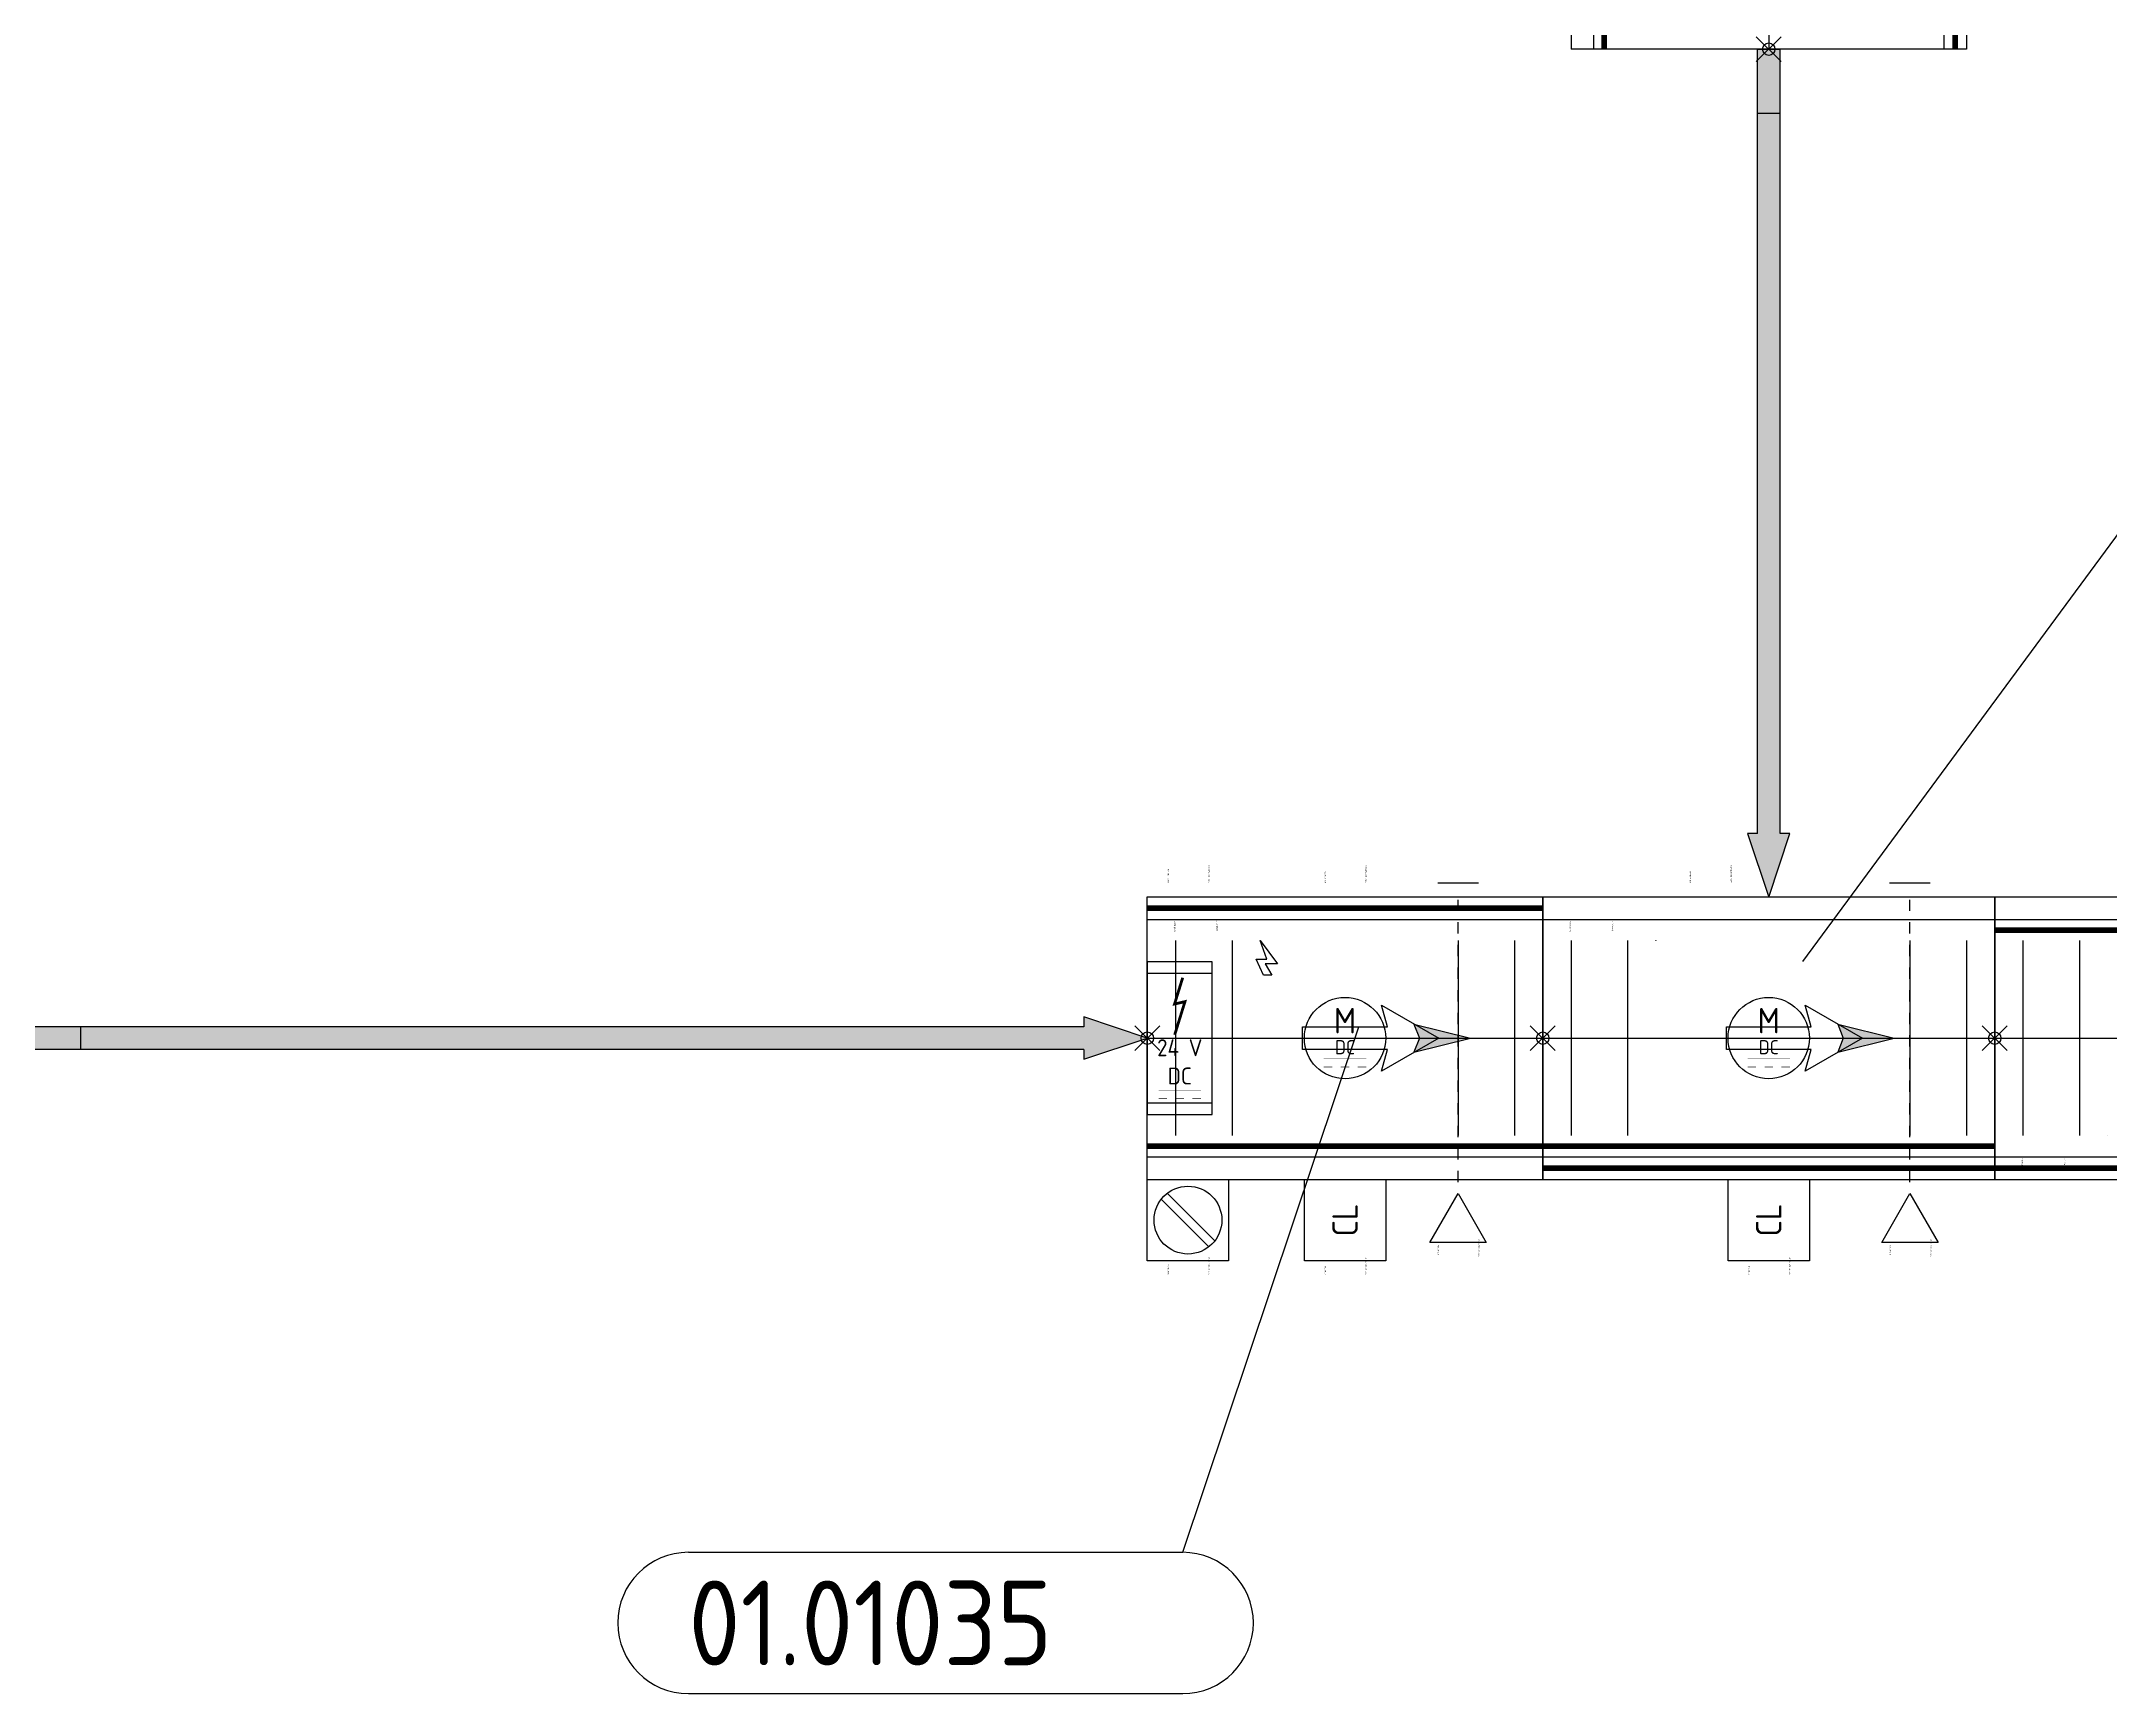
# Model space of a CAD drawing. Header units: millimetres. Extents: x -237058 to -184775, y -34272 to -10386.
# Drawn here: x -219372 to -215709, y -16181 to -13257 of the extents above; entities that cross this region are included whole.
import ezdxf
from ezdxf.enums import TextEntityAlignment as Align

# ---------------------------------------------------------------- set-up
doc = ezdxf.new("R2018")
doc.units = ezdxf.units.MM
doc.header["$PDMODE"] = 35
doc.header["$PDSIZE"] = 22
for name, color, linetype in [('0_SA-Comp_230V', 7, 'Continuous'), ('0_SA-Comp_Connections_And_Zooms', 1, 'Continuous'), ('0_SA-Comp_ICE', 4, 'Continuous'), ('0_SA-Comp_Profinet', 7, 'Continuous'), ('0_TOC+0600_conv_ICE', 7, 'Continuous'), ('conv_beltside', 74, 'Continuous'), ('conv_centerline', 140, 'Continuous'), ('conv_direction', 30, 'Continuous'), ('conv_e-side', 12, 'Continuous'), ('conv_nodes', 7, 'Continuous'), ('conv_POSNR', 3, 'Continuous'), ('conv_speeds', 7, 'Continuous'), ('conv_type', 7, 'Continuous')]:
    doc.layers.add(name, color=color, linetype=linetype)
doc.layers.add('conv_textures', color=7, linetype='Continuous', true_color=0x5a6e7e)
doc.styles.add('ICE_25', font='calibri.ttf', dxfattribs={"height": 25})
doc.styles.get("Standard").update_dxf_attribs({"font": 'isocp.shx'})

# ---------------------------------------------------------------- blocks, each defined once
blk = doc.blocks.new('ICE_sub-block_direction')
at = {"layer": 'conv_direction'}
for p, q in [((75, 20), (64.6, 58.6)), ((64.6, 58.6), (166.2, 0)), ((-75, -20), (-75, 20)), ((-75, 20), (75, 20)), ((166.2, 0), (64.6, -58.6)), ((75, -20), (-75, -20)), ((64.6, -58.6), (75, -20))]:
    blk.add_line(p, q, dxfattribs=at)
blk = doc.blocks.new('ICE_sub-block_balloon_S')
at = {"layer": 'conv_POSNR'}
for p, q in [((-437.5, 125), (437.5, 125)), ((-437.5, -125), (437.5, -125))]:
    blk.add_line(p, q, dxfattribs=at)
for centre, start, end in [((-437.5, 0), 90, 270), ((437.5, 0), 270, 90)]:
    blk.add_arc(centre, 125, start, end, dxfattribs=at)
blk = doc.blocks.new('power_supply_sign')
blk.add_lwpolyline([(0, 0), (30.5, 40.8), (8.7, 40.8), (20.3, 60.9), (5.8, 60.9), (-7.4, 32.6), (11.9, 32.6)], close=True)
blk = doc.blocks.new('*U257')
for p, q in [((0, 250), (2200, 250)), ((0, 210), (0, 250)), ((2200, 250), (2200, 210)), ((2200, 250), (2220, 250)), ((2220, 250), (2220, 210)), ((0, 210), (2200, 210)), ((0, -210), (0, 210)), ((2220, 210), (2200, 210)), ((2220, 210), (2220, -210)), ((0, -210), (2200, -210)), ((0, -250), (0, -210)), ((2200, -210), (2200, -250)), ((2220, -210), (2200, -210)), ((2220, -210), (2220, -250)), ((0, -250), (2200, -250)), ((2220, -250), (2200, -250))]:
    blk.add_line(p, q)
at = {"layer": 'conv_beltside', "const_width": 10}
for points in [[(0, 191.2), (2200, 191.2)], [(2200, 191.2), (2220, 191.2)]]:
    blk.add_lwpolyline(points, dxfattribs=at)
at = {"layer": 'conv_centerline'}
for p, q in [((0, 0), (2200, 0)), ((2200, 0), (2220, 0))]:
    blk.add_line(p, q, dxfattribs=at)
at = {"layer": 'conv_e-side', "const_width": 10}
for points in [[(0, -230), (2200, -230)], [(2200, -230), (2220, -230)]]:
    blk.add_lwpolyline(points, dxfattribs=at)
at = {"layer": 'conv_nodes'}
for p in [(0, 0), (2200, 0), (2220, 0)]:
    blk.add_point(p, dxfattribs=at)
at = {"layer": 'conv_POSNR'}
blk.add_line((1097.1, 697), (941.9, 122.6), dxfattribs=at)
at = {"layer": 'conv_textures'}
for p, q in [((50, 172.5), (50, -172.5)), ((150, 172.5), (150, -172.5)), ((2050, 172.5), (2050, -172.5)), ((2150, 172.5), (2150, -172.5))]:
    blk.add_line(p, q, dxfattribs=at)
blk.add_blockref('ICE_sub-block_balloon_S', (1097.1, 822))
at = {"xscale": 0.0009999999999999432, "yscale": 0.0009999999999999432, "zscale": 0.0009999999999999432}
blk.add_blockref('power_supply_sign', (200, -172.5), dxfattribs=at)
at = {"layer": 'conv_direction'}
blk.add_blockref('ICE_sub-block_direction', (1100, 0), dxfattribs=at)
blk.add_blockref('ICE_sub-block_direction', (1100, 0), dxfattribs=at)
at = {"layer": 'conv_POSNR', "flags": 8}
blk.add_attdef('position_number', (659.6, 747), '', height=150, dxfattribs=at)
at = {"layer": 'conv_speeds', "lineweight": 30, "flags": 2}
for tag, p in [('v', (50, -210)), ('a', (125, -210))]:
    blk.add_attdef(tag, text='', height=25, rotation=270, dxfattribs=at).set_placement(p, align=Align.MIDDLE_RIGHT)
at = {"layer": 'conv_type', "style": 'ICE_25', "flags": 10}
blk.add_attdef('identifier', (15, -242.5), '', height=25, dxfattribs=at)
blk = doc.blocks.new('*U243')
for p, q in [((0, 350), (750, 350)), ((0, 310), (0, 350)), ((750, 350), (750, 310)), ((0, 310), (750, 310)), ((0, -310), (0, 310)), ((750, 310), (750, -310)), ((0, -310), (750, -310)), ((0, -350), (0, -310)), ((750, -310), (750, -350)), ((0, -350), (750, -350))]:
    blk.add_line(p, q)
at = {"layer": 'conv_beltside', "const_width": 10}
blk.add_lwpolyline([(0, -291.2), (750, -291.2)], dxfattribs=at)
at = {"layer": 'conv_centerline'}
blk.add_line((0, 0), (750, 0), dxfattribs=at)
at = {"layer": 'conv_e-side', "const_width": 10}
blk.add_lwpolyline([(0, 330), (750, 330)], dxfattribs=at)
at = {"layer": 'conv_nodes'}
for p in [(0, 0), (750, 0)]:
    blk.add_point(p, dxfattribs=at)
at = {"layer": 'conv_POSNR'}
blk.add_line((315.9, -1272.3), (432.4, -206.9), dxfattribs=at)
at = {"layer": 'conv_textures'}
for p, q in [((37.5, 272.5), (37.5, -272.5)), ((112.5, 272.5), (112.5, -272.5)), ((637.5, 272.5), (637.5, -272.5)), ((712.5, 272.5), (712.5, -272.5))]:
    blk.add_line(p, q, dxfattribs=at)
at = {"xscale": -1, "rotation": 180}
blk.add_blockref('power_supply_sign', (187.5, 272.5), dxfattribs=at)
at = {"rotation": 90.00000000000001}
blk.add_blockref('ICE_sub-block_balloon_S', (269.8, -1826), dxfattribs=at)
at = {"layer": 'conv_direction'}
blk.add_blockref('ICE_sub-block_direction', (375, 0), dxfattribs=at)
blk.add_blockref('ICE_sub-block_direction', (375, 0), dxfattribs=at)
at = {"layer": 'conv_POSNR', "flags": 8}
blk.add_attdef('position_number', (344.8, -2263.5), '', height=150, rotation=90, dxfattribs=at)
at = {"layer": 'conv_speeds', "lineweight": 30, "flags": 2}
for tag, p in [('v', (37.5, 310)), ('a', (112.5, 310))]:
    blk.add_attdef(tag, text='', height=25, rotation=270, dxfattribs=at).set_placement(p, align=Align.MIDDLE_LEFT)
at = {"layer": 'conv_type', "style": 'ICE_25', "flags": 10}
blk.add_attdef('identifier', (15, -342.5), '', height=25, dxfattribs=at)
blk = doc.blocks.new('*U270')
for p, q in [((0, 250), (800, 250)), ((0, 210), (0, 250)), ((800, 250), (800, 210)), ((0, 210), (800, 210)), ((0, -210), (0, 210)), ((800, 210), (800, -210)), ((0, -210), (800, -210)), ((0, -250), (0, -210)), ((800, -210), (800, -250)), ((0, -250), (800, -250))]:
    blk.add_line(p, q)
at = {"layer": 'conv_beltside', "const_width": 10}
blk.add_lwpolyline([(0, -191.2), (800, -191.2)], dxfattribs=at)
at = {"layer": 'conv_centerline'}
blk.add_line((0, 0), (800, 0), dxfattribs=at)
at = {"layer": 'conv_e-side', "const_width": 10}
blk.add_lwpolyline([(0, -230), (800, -230)], dxfattribs=at)
at = {"layer": 'conv_nodes'}
for p in [(0, 0), (800, 0)]:
    blk.add_point(p, dxfattribs=at)
at = {"layer": 'conv_POSNR'}
blk.add_line((1334.6, 1322), (459.5, 135.5), dxfattribs=at)
at = {"layer": 'conv_textures'}
for p, q in [((50, 172.5), (50, -172.5)), ((150, 172.5), (150, -172.5)), ((650, 172.5), (650, -172.5)), ((750, 172.5), (750, -172.5))]:
    blk.add_line(p, q, dxfattribs=at)
blk.add_blockref('ICE_sub-block_balloon_S', (1897.1, 1322))
at = {"xscale": -0.0009999999999999432, "yscale": 0.0009999999999999432, "zscale": 0.0009999999999999432, "rotation": 180}
blk.add_blockref('power_supply_sign', (200, 172.5), dxfattribs=at)
at = {"layer": 'conv_direction'}
blk.add_blockref('ICE_sub-block_direction', (400, 0), dxfattribs=at)
blk.add_blockref('ICE_sub-block_direction', (400, 0), dxfattribs=at)
at = {"layer": 'conv_POSNR', "flags": 8}
blk.add_attdef('position_number', (1459.6, 1247), '', height=150, dxfattribs=at)
at = {"layer": 'conv_speeds', "lineweight": 30, "flags": 2}
for tag, p in [('v', (50, 210)), ('a', (125, 210))]:
    blk.add_attdef(tag, text='', height=25, rotation=270, dxfattribs=at).set_placement(p, align=Align.MIDDLE_LEFT)
at = {"layer": 'conv_type', "style": 'ICE_25', "flags": 10}
blk.add_attdef('identifier', (15, -242.5), '', height=25, dxfattribs=at)
blk = doc.blocks.new('*U26')
h = blk.add_hatch(color=256)
h.dxf.hatch_style = 1
h.paths.add_polyline_path([(20, 0), (-20, 0), (-20, -112.5), (20, -112.5)])
h = blk.add_hatch(color=256)
h.dxf.hatch_style = 1
h.paths.add_polyline_path([(37.5, -1387.5), (20, -1387.5), (20, -112.5), (-20, -112.5), (-20, -1387.5), (-37.5, -1387.5), (0, -1500)])
for p, q in [((20, 0), (-20, 0)), ((20, -112.5), (20, 0)), ((-20, -112.5), (-20, 0)), ((-20, -1387.5), (-20, -112.5)), ((-20, -112.5), (20, -112.5)), ((20, -1387.5), (20, -112.5)), ((-20, -1387.5), (-37.5, -1387.5)), ((-37.5, -1387.5), (0, -1500)), ((0, -1500), (37.5, -1387.5)), ((37.5, -1387.5), (20, -1387.5))]:
    blk.add_line(p, q)
blk = doc.blocks.new('*U29')
h = blk.add_hatch(color=256)
h.dxf.hatch_style = 1
h.paths.add_polyline_path([(1887.5, 37.5), (1887.5, 20), (112.5, 20), (112.5, -20), (1887.5, -20), (1887.5, -37.5), (2000, 0)])
h = blk.add_hatch(color=256)
h.dxf.hatch_style = 1
h.paths.add_polyline_path([(0, 20), (0, -20), (112.5, -20), (112.5, 20)])
for p, q in [((1887.5, 37.5), (1887.5, 20)), ((2000, 0), (1887.5, 37.5)), ((0, 20), (0, -20)), ((112.5, 20), (0, 20)), ((1887.5, 20), (112.5, 20)), ((112.5, -20), (112.5, 20)), ((1887.5, -37.5), (2000, 0)), ((112.5, -20), (0, -20)), ((1887.5, -20), (112.5, -20)), ((1887.5, -20), (1887.5, -37.5))]:
    blk.add_line(p, q)
blk = doc.blocks.new('*U47')
at = {"ltscale": 0.5}
blk.add_lwpolyline([(-72, 72), (72, 72), (72, -72), (-72, -72)], close=True, dxfattribs=at)
at = {"insert": (0, 0), "char_height": 45, "width": 90.621, "attachment_point": 5, "rotation": 90}
blk.add_mtext('\\pxqc;CL', dxfattribs=at)
at = {"lineweight": 30, "flags": 14}
for tag, p in [('FUNC_REF', (-36, -97)), ('EPLAN_REF', (36, -97))]:
    blk.add_attdef(tag, text='', height=50, rotation=90, dxfattribs=at).set_placement(p, align=Align.MIDDLE_RIGHT)
blk = doc.blocks.new('*U49')
at = {"color": 30, "true_color": 0xf8991e}
for points in [[(-57.5, -135), (57.5, -135), (57.5, 135), (-57.5, 135)], [(-57.5, 115), (57.5, 115), (57.5, 135), (-57.5, 135)], [(-57.5, -135), (57.5, -135), (57.5, -115), (-57.5, -115)]]:
    blk.add_lwpolyline(points, close=True, dxfattribs=at)
at = {"color": 3, "const_width": 5}
blk.add_lwpolyline([(5.2, 107), (-9.2, 60.4), (9.2, 64.6), (-9, 5.8)], dxfattribs=at)
at = {"ltscale": 0.5, "const_width": 1}
for points in [[(-37.5, -92), (37.5, -92)], [(-37.5, -107), (-22.5, -107)], [(-7.5, -107), (7.5, -107)], [(22.5, -107), (37.5, -107)]]:
    blk.add_lwpolyline(points, dxfattribs=at)
at = {"ltscale": 0.5, "insert": (0, -42), "char_height": 30, "attachment_point": 5}
blk.add_mtext_dynamic_manual_height_columns('\\pxqc;24 V\\PDC', width=115, gutter_width=6.25, heights=[0], dxfattribs=at)
at = {"lineweight": 30}
for tag, p in [('FUNC_REF', (-21.5, 275)), ('EPLAN_REF', (50.5, 275))]:
    blk.add_attdef(tag, text='', height=50, rotation=90, dxfattribs=at).set_placement(p, align=Align.MIDDLE_LEFT)
blk = doc.blocks.new('*U48')
at = {"ltscale": 0.5}
for p, q in [((-36, 550), (36, 550)), ((-50, -86.6), (0, 0)), ((0, 0), (50, -86.6)), ((50, -86.6), (-50, -86.6))]:
    blk.add_line(p, q, dxfattribs=at)
for p, q in [((0, 500), (0, 520)), ((0, 460), (0, 480)), ((0, 420), (0, 440)), ((0, 380), (0, 400)), ((0, 340), (0, 360)), ((0, 300), (0, 320)), ((0, 260), (0, 280)), ((0, 220), (0, 240)), ((0, 180), (0, 200)), ((0, 140), (0, 160)), ((0, 100), (0, 120)), ((0, 60), (0, 80)), ((0, 20), (0, 40))]:
    blk.add_line(p, q)
at = {"lineweight": 30, "flags": 42}
for tag, p in [('FUNC_REF', (-36, -111.6)), ('EPLAN_REF', (36, -111.6))]:
    blk.add_attdef(tag, text='', height=50, rotation=90, dxfattribs=at).set_placement(p, align=Align.MIDDLE_RIGHT)
blk = doc.blocks.new('*U293')
at = {"ltscale": 0.5}
h = blk.add_hatch(color=256, dxfattribs=at)
h.dxf.hatch_style = 1
h.paths.add_polyline_path([(132, 0), (122, -25), (222, 0), (122, 25)])
blk.add_line((72, 0), (132, 0))
for p, q in [((122, 25), (132, 0)), ((122, 25), (222, 0)), ((132, 0), (122, -25)), ((122, -25), (222, 0))]:
    blk.add_line(p, q, dxfattribs=at)
at = {"ltscale": 0.5, "const_width": 1}
for points in [[(-37.5, -36), (37.5, -36)], [(-37.5, -51), (-22.5, -51)], [(-7.5, -51), (7.5, -51)], [(22.5, -51), (37.5, -51)]]:
    blk.add_lwpolyline(points, dxfattribs=at)
blk.add_circle((0, 0), 72)
at = {"ltscale": 0.5, "attachment_point": 5}
for s, insert, char_height in [('\\pxqc;M', (0, 31), 45), ('\\pxqc;DC', (0, -16), 25)]:
    blk.add_mtext_dynamic_manual_height_columns(s, width=43.774, gutter_width=6.25, heights=[0], dxfattribs=dict(at, insert=insert, char_height=char_height))
at = {"lineweight": 30, "flags": 8}
for tag, p in [('FUNC_REF', (-36, 275)), ('EPLAN_REF', (36, 275))]:
    blk.add_attdef(tag, text='', height=50, rotation=90, dxfattribs=at).set_placement(p, align=Align.MIDDLE_LEFT)
blk = doc.blocks.new('*U46')
for p, q in [((36.8, -47.4), (-47.4, 36.8)), ((47.4, -36.8), (-36.8, 47.4))]:
    blk.add_line(p, q)
at = {"ltscale": 0.5}
blk.add_lwpolyline([(-72, 72), (72, 72), (72, -72), (-72, -72)], close=True, dxfattribs=at)
blk.add_circle((0, 0), 60)
at = {"lineweight": 30, "flags": 14}
for tag, p in [('FUNC_REF', (-36, -97)), ('EPLAN_REF', (36, -97))]:
    blk.add_attdef(tag, text='', height=50, rotation=90, dxfattribs=at).set_placement(p, align=Align.MIDDLE_RIGHT)
blk = doc.blocks.new('*U294')
at = {"ltscale": 0.5}
h = blk.add_hatch(color=256, dxfattribs=at)
h.dxf.hatch_style = 1
h.paths.add_polyline_path([(132, 0), (122, -25), (222, 0), (122, 25)])
blk.add_line((72, 0), (132, 0))
for p, q in [((122, 25), (132, 0)), ((122, 25), (222, 0)), ((132, 0), (122, -25)), ((122, -25), (222, 0))]:
    blk.add_line(p, q, dxfattribs=at)
at = {"ltscale": 0.5, "const_width": 1}
for points in [[(-37.5, -36), (37.5, -36)], [(-37.5, -51), (-22.5, -51)], [(-7.5, -51), (7.5, -51)], [(22.5, -51), (37.5, -51)]]:
    blk.add_lwpolyline(points, dxfattribs=at)
blk.add_circle((0, 0), 72)
at = {"ltscale": 0.5, "attachment_point": 5}
for s, insert, char_height in [('\\pxqc;M', (0, 31), 45), ('\\pxqc;DC', (0, -16), 25)]:
    blk.add_mtext_dynamic_manual_height_columns(s, width=43.774, gutter_width=6.25, heights=[0], dxfattribs=dict(at, insert=insert, char_height=char_height))
at = {"lineweight": 30, "flags": 8}
for tag, p in [('FUNC_REF', (-140.2, 275)), ('EPLAN_REF', (-68.2, 275))]:
    blk.add_attdef(tag, text='', height=50, rotation=90, dxfattribs=at).set_placement(p, align=Align.MIDDLE_LEFT)
blk = doc.blocks.new('*U470')
for p, q in [((0, 250), (700, 250)), ((0, 210), (0, 250)), ((700, 250), (700, 210)), ((0, 210), (700, 210)), ((0, -210), (0, 210)), ((700, 210), (700, -210)), ((0, -210), (700, -210)), ((0, -250), (0, -210)), ((700, -210), (700, -250)), ((0, -250), (700, -250))]:
    blk.add_line(p, q)
at = {"layer": 'conv_beltside', "const_width": 10}
blk.add_lwpolyline([(0, -191.2), (700, -191.2)], dxfattribs=at)
at = {"layer": 'conv_centerline'}
blk.add_line((0, 0), (700, 0), dxfattribs=at)
at = {"layer": 'conv_e-side', "const_width": 10}
blk.add_lwpolyline([(0, 230), (700, 230)], dxfattribs=at)
at = {"layer": 'conv_nodes'}
for p in [(0, 0), (700, 0)]:
    blk.add_point(p, dxfattribs=at)
at = {"layer": 'conv_POSNR'}
blk.add_line((62.8, -909.9), (374.4, 20), dxfattribs=at)
at = {"layer": 'conv_textures'}
for p, q in [((50, 172.5), (50, -172.5)), ((150, 172.5), (150, -172.5)), ((550, 172.5), (550, -172.5)), ((650, 172.5), (650, -172.5))]:
    blk.add_line(p, q, dxfattribs=at)
at = {"xscale": -1, "rotation": 180}
blk.add_blockref('power_supply_sign', (200, 172.5), dxfattribs=at)
blk.add_blockref('ICE_sub-block_balloon_S', (-374.7, -1034.9))
at = {"layer": 'conv_direction'}
blk.add_blockref('ICE_sub-block_direction', (350, 0), dxfattribs=at)
blk.add_blockref('ICE_sub-block_direction', (350, 0), dxfattribs=at)
at = {"layer": 'conv_POSNR', "flags": 8}
blk.add_attdef('position_number', (-812.2, -1109.9), '', height=150, dxfattribs=at)
at = {"layer": 'conv_speeds', "lineweight": 30, "flags": 2}
for tag, p in [('v', (50, 210)), ('a', (125, 210))]:
    blk.add_attdef(tag, text='', height=25, rotation=270, dxfattribs=at).set_placement(p, align=Align.MIDDLE_LEFT)
at = {"layer": 'conv_type', "style": 'ICE_25', "flags": 10}
blk.add_attdef('identifier', (15, -242.5), '', height=25, dxfattribs=at)

msp = doc.modelspace()

# ---------------------------------------------------------------- block references
at = {"layer": '0_SA-Comp_230V'}
ref = msp.add_blockref('*U49', (-217356.6, -15020.7), dxfattribs=at)
lines = msp.add_mtext('PM24_0101035', dxfattribs={"layer": '0', "insert": (-217378.1, -14745.7), "char_height": 2.5, "attachment_point": 1, "rotation": 90})
ref.add_attrib('FUNC_REF', '', (-217378.1, -14745.7)).embed_mtext(lines)
lines = msp.add_mtext('=Z01+01035-300U3', dxfattribs={"layer": '0', "insert": (-217306.1, -14745.7), "char_height": 2.5, "attachment_point": 1, "rotation": 90})
ref.add_attrib('EPLAN_REF', '', (-217306.1, -14745.7)).embed_mtext(lines)
ref = msp.add_blockref('*U46', (-217342.1, -15342.7), dxfattribs=at)
lines = msp.add_mtext('MS0101035', dxfattribs={"layer": '0', "insert": (-217378.1, -15439.7), "char_height": 2.5, "attachment_point": 1, "rotation": 90})
ref.add_attrib('FUNC_REF', '', (-217378.1, -15439.7), dxfattribs={"flags": 14}).embed_mtext(lines)
lines = msp.add_mtext('=Z01+01035-300S4', dxfattribs={"layer": '0', "insert": (-217306.1, -15439.7), "char_height": 2.5, "attachment_point": 1, "rotation": 90})
ref.add_attrib('EPLAN_REF', '', (-217306.1, -15439.7), dxfattribs={"flags": 14}).embed_mtext(lines)
at = {"layer": '0_SA-Comp_Connections_And_Zooms'}
for name, p in [('*U26', (-216314.1, -13271.2)), ('*U29', (-219414.1, -15020.7))]:
    msp.add_blockref(name, p, dxfattribs=at)
at = {"layer": '0_SA-Comp_ICE'}
ref = msp.add_blockref('*U293', (-217064.1, -15020.7), dxfattribs=at)
lines = msp.add_mtext('M1_0101035', dxfattribs={"layer": '0', "insert": (-217100.1, -14745.7), "char_height": 2.5, "attachment_point": 1, "rotation": 90})
ref.add_attrib('FUNC_REF', '', (-217100.1, -14745.7), dxfattribs={"flags": 8}).embed_mtext(lines)
lines = msp.add_mtext('=Z01+01035-502M2', dxfattribs={"layer": '0', "insert": (-217028.1, -14745.7), "char_height": 2.5, "attachment_point": 1, "rotation": 90})
ref.add_attrib('EPLAN_REF', '', (-217028.1, -14745.7), dxfattribs={"flags": 8}).embed_mtext(lines)
ref = msp.add_blockref('*U294', (-216314.1, -15020.7), dxfattribs=at)
lines = msp.add_mtext('M1_0101040', dxfattribs={"layer": '0', "insert": (-216454.3, -14745.7), "char_height": 2.5, "attachment_point": 1, "rotation": 90})
ref.add_attrib('FUNC_REF', '', (-216454.3, -14745.7), dxfattribs={"flags": 8}).embed_mtext(lines)
lines = msp.add_mtext('=Z01+01040-502M2', dxfattribs={"layer": '0', "insert": (-216382.3, -14745.7), "char_height": 2.5, "attachment_point": 1, "rotation": 90})
ref.add_attrib('EPLAN_REF', '', (-216382.3, -14745.7), dxfattribs={"flags": 8}).embed_mtext(lines)
ref = msp.add_blockref('*U48', (-216864.1, -15295.7), dxfattribs=at)
lines = msp.add_mtext('END0101035', dxfattribs={"layer": '0', "insert": (-216900.1, -15407.3), "char_height": 2.5, "attachment_point": 1, "rotation": 90})
ref.add_attrib('FUNC_REF', '', (-216900.1, -15407.3), dxfattribs={"flags": 42}).embed_mtext(lines)
lines = msp.add_mtext('=Z01+01035-503B2', dxfattribs={"layer": '0', "insert": (-216828.1, -15407.3), "char_height": 2.5, "attachment_point": 1, "rotation": 90})
ref.add_attrib('EPLAN_REF', '', (-216828.1, -15407.3), dxfattribs={"flags": 42}).embed_mtext(lines)
ref = msp.add_blockref('*U48', (-216064.1, -15295.7), dxfattribs=at)
lines = msp.add_mtext('END0101040', dxfattribs={"layer": '0', "insert": (-216100.1, -15407.3), "char_height": 2.5, "attachment_point": 1, "rotation": 90})
ref.add_attrib('FUNC_REF', '', (-216100.1, -15407.3), dxfattribs={"flags": 42}).embed_mtext(lines)
lines = msp.add_mtext('=Z01+01040-503B2', dxfattribs={"layer": '0', "insert": (-216028.1, -15407.3), "char_height": 2.5, "attachment_point": 1, "rotation": 90})
ref.add_attrib('EPLAN_REF', '', (-216028.1, -15407.3), dxfattribs={"flags": 42}).embed_mtext(lines)
at = {"layer": '0_SA-Comp_Profinet'}
ref = msp.add_blockref('*U47', (-217064.1, -15342.7), dxfattribs=at)
lines = msp.add_mtext('cl0101035', dxfattribs={"layer": '0', "insert": (-217100.1, -15439.7), "char_height": 2.5, "attachment_point": 1, "rotation": 90})
ref.add_attrib('FUNC_REF', '', (-217100.1, -15439.7), dxfattribs={"flags": 14}).embed_mtext(lines)
lines = msp.add_mtext('=Z01+01035-501U2', dxfattribs={"layer": '0', "insert": (-217028.1, -15439.7), "char_height": 2.5, "attachment_point": 1, "rotation": 90})
ref.add_attrib('EPLAN_REF', '', (-217028.1, -15439.7), dxfattribs={"flags": 14}).embed_mtext(lines)
ref = msp.add_blockref('*U47', (-216314.1, -15342.7), dxfattribs=at)
lines = msp.add_mtext('cl0101040', dxfattribs={"layer": '0', "insert": (-216350.1, -15439.7), "char_height": 2.5, "attachment_point": 1, "rotation": 90})
ref.add_attrib('FUNC_REF', '', (-216350.1, -15439.7), dxfattribs={"flags": 14}).embed_mtext(lines)
lines = msp.add_mtext('=Z01+01040-501U2', dxfattribs={"layer": '0', "insert": (-216278.1, -15439.7), "char_height": 2.5, "attachment_point": 1, "rotation": 90})
ref.add_attrib('EPLAN_REF', '', (-216278.1, -15439.7), dxfattribs={"flags": 14}).embed_mtext(lines)
at = {"layer": '0_TOC+0600_conv_ICE'}
ref = msp.add_blockref('*U243', (-216314.1, -12520.7), dxfattribs=dict(at, rotation=270))
ref.add_attrib('position_number', '01.06010', (-218577.6, -12865.4), dxfattribs={"layer": 'conv_POSNR', "height": 150})
lines = msp.add_mtext('v= 0.70 (m/s)', dxfattribs={"layer": 'conv_speeds', "insert": (-216004.1, -12558.2), "char_height": 2.5, "attachment_point": 1, "rotation": 180})
ref.add_attrib('v', '', (-216004.1, -12558.2)).embed_mtext(lines)
lines = msp.add_mtext('a = 1.0 (m/s²) ', dxfattribs={"layer": 'conv_speeds', "insert": (-216004.1, -12633.2), "char_height": 423.372, "attachment_point": 1, "rotation": 180})
ref.add_attrib('a', '', (-216004.1, -12633.2)).embed_mtext(lines)
ref = msp.add_blockref('*U270', (-216714.1, -15020.7), dxfattribs=at)
ref.add_attrib('position_number', '01.01040', (-215254.5, -13773.6), dxfattribs={"layer": 'conv_POSNR', "height": 150})
lines = msp.add_mtext('v = 0.50 (m/s)', dxfattribs={"layer": 'conv_speeds', "insert": (-216664.1, -14810.7), "char_height": 2.5, "attachment_point": 1, "rotation": 270})
ref.add_attrib('v', '', (-216664.1, -14810.7), dxfattribs={"flags": 2}).embed_mtext(lines)
lines = msp.add_mtext('a = 1.0 (m/s²)', dxfattribs={"layer": 'conv_speeds', "insert": (-216589.1, -14810.7), "char_height": 2.5, "attachment_point": 1, "rotation": 270})
ref.add_attrib('a', '', (-216589.1, -14810.7), dxfattribs={"flags": 2}).embed_mtext(lines)
ref = msp.add_blockref('*U257', (-215914.1, -15020.7), dxfattribs=at)
ref.add_attrib('position_number', '01.01045', (-215254.5, -14273.6), dxfattribs={"layer": 'conv_POSNR', "height": 150})
lines = msp.add_mtext('v = 0.50 (m/s)', dxfattribs={"layer": 'conv_speeds', "insert": (-215864.1, -15230.7), "char_height": 2.5, "attachment_point": 1, "rotation": 270})
ref.add_attrib('v', '', (-215864.1, -15230.7), dxfattribs={"flags": 2}).embed_mtext(lines)
lines = msp.add_mtext('a = 1.0 (m/s²)', dxfattribs={"layer": 'conv_speeds', "insert": (-215789.1, -15230.7), "char_height": 2.5, "attachment_point": 1, "rotation": 270})
ref.add_attrib('a', '', (-215789.1, -15230.7), dxfattribs={"flags": 2}).embed_mtext(lines)
ref = msp.add_blockref('*U470', (-217414.1, -15020.7), dxfattribs=at)
ref.add_attrib('position_number', '01.01035', (-218226.3, -16130.6), dxfattribs={"layer": 'conv_POSNR', "height": 150})
lines = msp.add_mtext('v = 0.50 (m/s)', dxfattribs={"layer": 'conv_speeds', "insert": (-217364.1, -14810.7), "char_height": 2.5, "attachment_point": 1, "rotation": 270})
ref.add_attrib('v', '', (-217364.1, -14810.7), dxfattribs={"flags": 2}).embed_mtext(lines)
lines = msp.add_mtext('a = 1.0 (m/s²)', dxfattribs={"layer": 'conv_speeds', "insert": (-217289.1, -14810.7), "char_height": 2.5, "attachment_point": 1, "rotation": 270})
ref.add_attrib('a', '', (-217289.1, -14810.7), dxfattribs={"flags": 2}).embed_mtext(lines)

doc.saveas('drawing.dxf')
